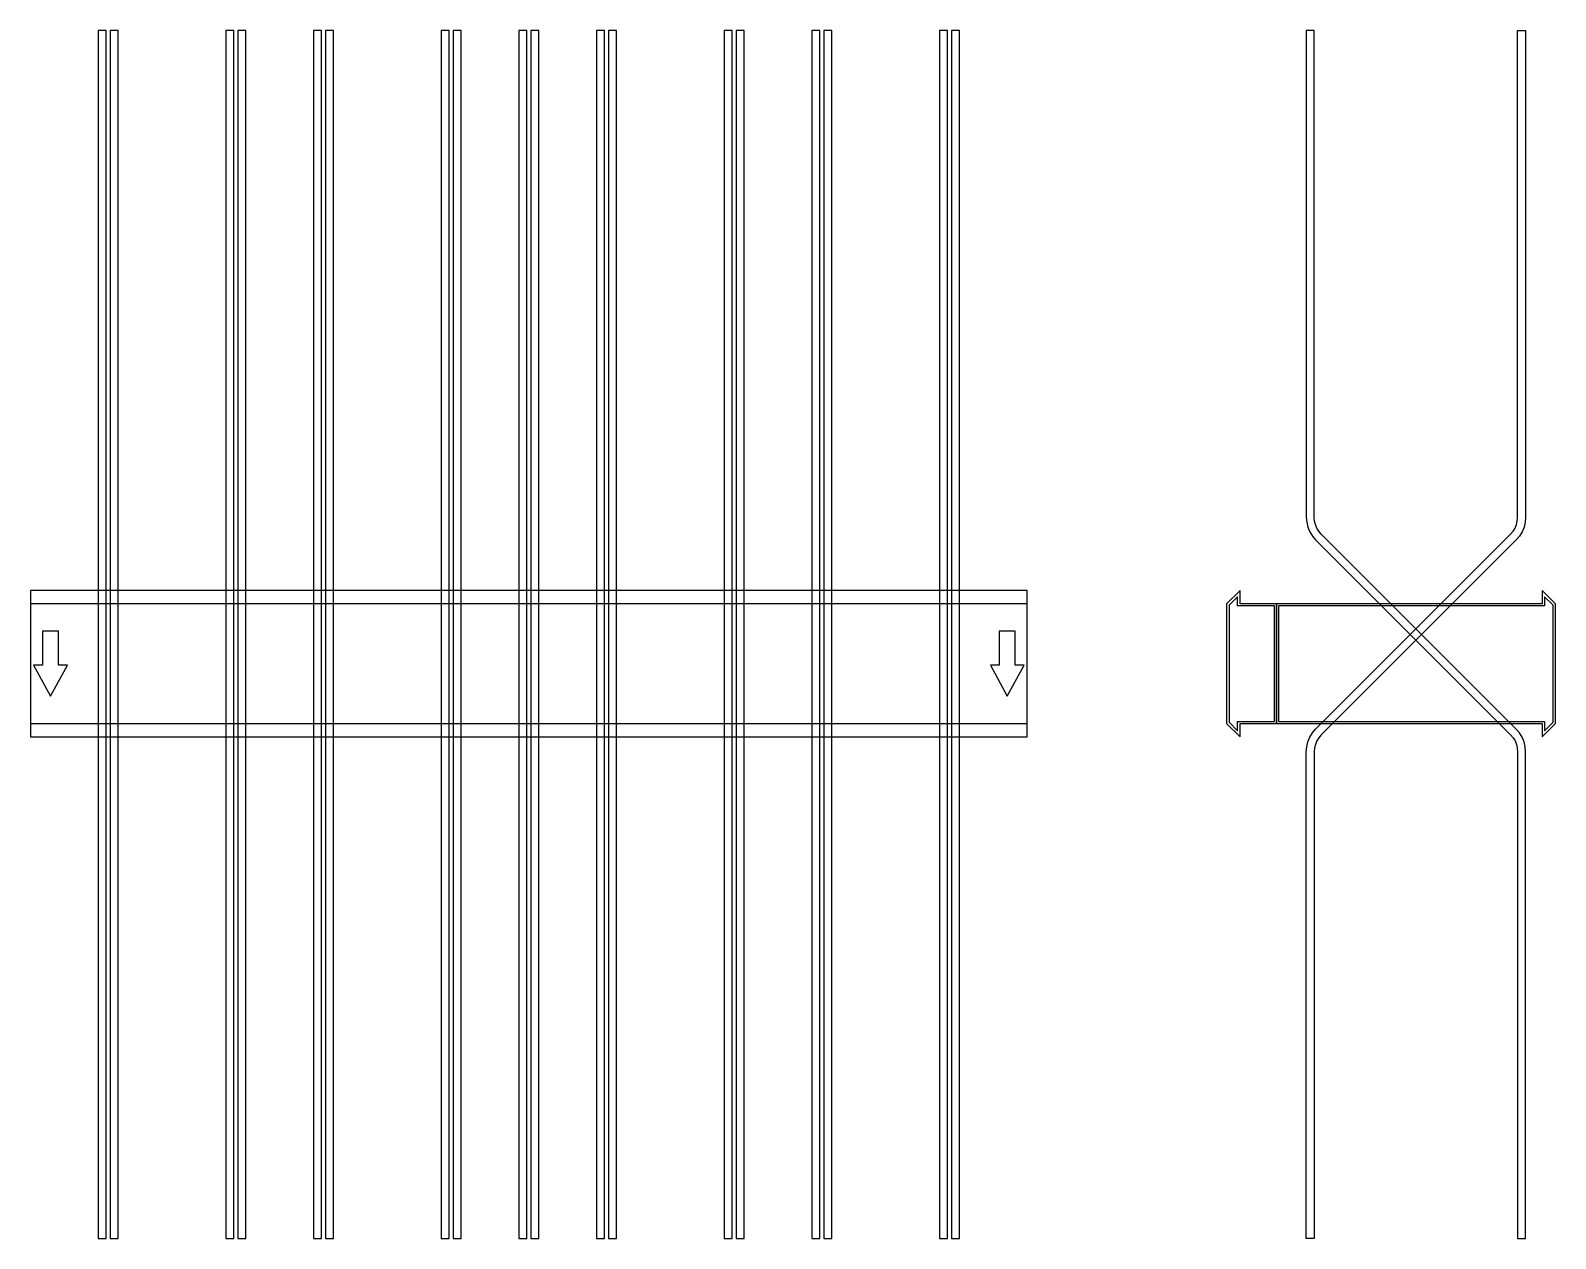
# Model space of a CAD drawing. Extents: x 0 to 1530, y -577 to 635.
import ezdxf

# ---------------------------------------------------------------- set-up
doc = ezdxf.new("R2010")
doc.units = 0
doc.layers.add('Halfen', color=7, linetype='CONTINUOUS')

msp = doc.modelspace()

# ---------------------------------------------------------------- linework, layer by layer
at = {"layer": 'Halfen', "color": 7}
for points in [[(76, -576.569), (76, 635.197), (68, 635.197), (68, -576.569)], [(88, -576.569), (88, 635.197), (80, 635.197), (80, -576.569)], [(204, -576.569), (204, 635.197), (196, 635.197), (196, -576.569)], [(216, -576.569), (216, 635.197), (208, 635.197), (208, -576.569)], [(292, -576.569), (292, 635.197), (284, 635.197), (284, -576.569)], [(304, -576.569), (304, 635.197), (296, 635.197), (296, -576.569)], [(420, -576.569), (420, 635.197), (412, 635.197), (412, -576.569)], [(432, -576.569), (432, 635.197), (424, 635.197), (424, -576.569)], [(498, -576.569), (498, 635.197), (490, 635.197), (490, -576.569)], [(510, -576.569), (510, 635.197), (502, 635.197), (502, -576.569)], [(576, -576.569), (576, 635.197), (568, 635.197), (568, -576.569)], [(588, -576.569), (588, 635.197), (580, 635.197), (580, -576.569)], [(704, -576.569), (704, 635.197), (696, 635.197), (696, -576.569)], [(716, -576.569), (716, 635.197), (708, 635.197), (708, -576.569)], [(792, -576.569), (792, 635.197), (784, 635.197), (784, -576.569)], [(804, -576.569), (804, 635.197), (796, 635.197), (796, -576.569)], [(920, -576.569), (920, 635.197), (912, 635.197), (912, -576.569)], [(932, -576.569), (932, 635.197), (924, 635.197), (924, -576.569)], [(1500, -576.569), (1500, -88.284), (1499.606, -83.278), (1498.434, -78.396), (1496.512, -73.757), (1493.889, -69.475), (1490.627, -65.657), (1295.029, 129.941), (1292.584, 132.805), (1290.616, 136.016), (1289.175, 139.495), (1288.295, 143.157), (1288, 146.912), (1288, 635.197), (1280, 635.197), (1280, 146.912), (1280.394, 141.906), (1281.566, 137.023), (1283.488, 132.384), (1286.111, 128.103), (1289.373, 124.284), (1484.971, -71.314), (1487.416, -74.177), (1489.384, -77.388), (1490.825, -80.868), (1491.705, -84.53), (1492, -88.284), (1492, -576.569)], [(1280, -576.569), (1280, -88.284), (1280.394, -83.278), (1281.566, -78.396), (1283.488, -73.757), (1286.111, -69.475), (1289.373, -65.657), (1484.971, 129.941), (1487.416, 132.805), (1489.384, 136.016), (1490.825, 139.495), (1491.705, 143.157), (1492, 146.912), (1492, 635.197), (1500, 635.197), (1500, 146.912), (1499.606, 141.906), (1498.434, 137.023), (1496.512, 132.384), (1493.889, 128.103), (1490.627, 124.284), (1295.029, -71.314), (1292.584, -74.177), (1290.616, -77.388), (1289.175, -80.868), (1288.295, -84.53), (1288, -88.284), (1288, -576.569)], [(0, -73.5), (1000, -73.5), (1000, 73.5), (0, 73.5)], [(1250, -60), (1250, 60), (1213.5, 60), (1213.5, 73.5), (1200, 60), (1200, -60), (1213.5, -73.5), (1213.5, -60)], [(1248, -58), (1248, 58), (1211, 58), (1211, 67.25), (1202.5, 58.75), (1202.5, -58.75), (1211, -67.25), (1211, -58)], [(1530, -60), (1530, 60), (1516.5, 73.5), (1516.5, 60), (1250, 60), (1250, -60), (1516.5, -60), (1516.5, -73.5)], [(1527.5, -58.75), (1527.5, 58.75), (1519, 67.25), (1519, 58), (1252, 58), (1252, -58), (1519, -58), (1519, -67.25)], [(0, -60), (1000, -60), (1000, 60), (0, 60)], [(20, -32.5), (37, -1.5), (28, -1.5), (28, 32.5), (12, 32.5), (12, -1.5), (3, -1.5)], [(980, -32.5), (997, -1.5), (988, -1.5), (988, 32.5), (972, 32.5), (972, -1.5), (963, -1.5)]]:
    msp.add_lwpolyline(points, close=True, dxfattribs=at)

doc.saveas('drawing.dxf')
